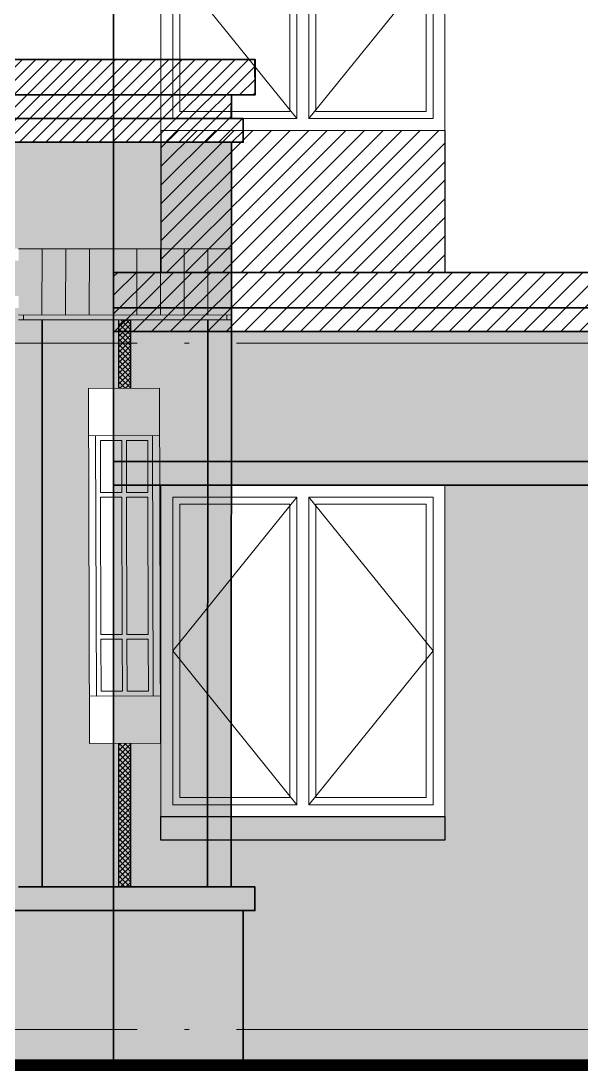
# Model space of a CAD drawing. Extents: x -518115 to 1124316, y -209821 to 1628073.
# Drawn here: x 842326 to 844695, y 37365 to 41803 of the extents above; entities that cross this region are included whole.
import ezdxf

# ---------------------------------------------------------------- set-up
doc = ezdxf.new("R2010")
doc.units = 0
doc.header["$LTSCALE"] = 1000
doc.header["$MEASUREMENT"] = 0
doc.linetypes.add('DOTE', pattern=[2.42, 2, -0.2, 0.02, -0.2])
for name, color, linetype in [('3-剖面填充（细）', 250, 'Continuous'), ('5-平立面看线1', 45, 'Continuous'), ('看线', 251, 'Continuous'), ('立面', 73, 'Continuous')]:
    doc.layers.add(name, color=color, linetype=linetype)
for name, color, linetype, lineweight in [('DOTE', 19, 'DOTE', 9), ('WINDOW', 144, 'Continuous', 15), ('立面-中轮廓线', 213, 'Continuous', 35), ('立面-普通轮廓', 7, 'Continuous', 18), ('立面-窗开启线', 250, 'Continuous', 13)]:
    doc.layers.add(name, color=color, linetype=linetype, lineweight=lineweight)

# ---------------------------------------------------------------- blocks, each defined once
blk = doc.blocks.new('VXVXVDXVXD')
blk.add_wipeout([(105081.2, 218659.5), (104781.2, 218659.4), (104781.7, 217159.4), (105081.7, 217159.5)])
at = {"layer": 'WINDOW', "color": 4}
for p, q in [((105081.3, 218459.5), (104781.3, 218459.4)), ((104921.3, 218439.5), (104921.4, 218219.5)), ((104941.3, 218439.5), (104941.4, 218219.5)), ((104921.4, 218219.5), (104831.4, 218219.5)), ((105031.4, 218219.5), (104941.4, 218219.5)), ((104921.4, 218199.5), (104831.4, 218199.5)), ((104921.4, 218199.5), (104921.6, 217619.5)), ((104941.4, 218199.5), (104941.6, 217619.5)), ((105031.4, 218199.5), (104941.4, 218199.5)), ((104921.6, 217599.5), (104831.6, 217599.5)), ((104921.6, 217379.5), (104921.6, 217599.5)), ((104941.6, 217379.5), (104941.6, 217599.5)), ((105031.6, 217599.5), (104941.6, 217599.5)), ((105081.7, 217359.5), (104781.7, 217359.4))]:
    blk.add_line(p, q, dxfattribs=at)
for points in [[(105081.2, 218659.5), (104781.2, 218659.4), (104781.7, 217159.4), (105081.7, 217159.5)], [(105051.3, 218459.5), (104811.3, 218459.5), (104811.7, 217359.5), (105051.7, 217359.5)]]:
    blk.add_lwpolyline(points, close=True, dxfattribs=at)
for points in [[(104921.3, 218439.5), (104831.3, 218439.5), (104831.4, 218219.5)], [(105031.4, 218219.5), (105031.3, 218439.5), (104941.3, 218439.5)], [(104831.4, 218199.5), (104831.6, 217619.5), (104921.6, 217619.5)], [(104941.6, 217619.5), (105031.6, 217619.5), (105031.4, 218199.5)], [(104921.6, 217379.5), (104831.6, 217379.5), (104831.6, 217599.5)], [(105031.6, 217599.5), (105031.6, 217379.5), (104941.6, 217379.5)]]:
    blk.add_lwpolyline(points, dxfattribs=at)
blk = doc.blocks.new('FGFGF')
at = {"layer": '3-剖面填充（细）'}
h = blk.add_hatch(dxfattribs=at)
h.set_pattern_fill('ANSI31', color=256, scale=25)
h.set_pattern_definition([(45, (-554134.312, -735132.743), (-28.0633004, 28.0633004), [])])
h.paths.add_polyline_path([(229182, 20609.5), (229182, 20959.9), (232780.8, 20959.9), (232780.8, 20809.9), (232680.5, 20809.9), (232680.7, 20709.8), (232730.5, 20709.9), (232730.9, 20609.7)])
at = {"layer": '3-剖面填充（细）', "true_color": 0x636466}
h = blk.add_hatch(dxfattribs=at)
h.set_pattern_fill('CROSS', color=251, scale=30)
h.set_pattern_definition([(0, (204147.57, -129128.1), (47.625, 47.625), [23.8125, -71.4375]), (90, (204159.474, -129140.006), (-47.625, 47.625), [23.8125, -71.4375])])
h.paths.add_polyline_path([(229182, 20159.3), (229181.9, 20609.3), (232680.6, 20609.9), (232680.7, 17462.7), (232780.6, 17462.7), (232780.7, 17362.7), (232730.4, 17362.7), (232730.5, 16862.7), (232730.5, 16862.7), (232730.5, 16710.1), (231681.8, 16710.1), (231682.2, 19909.7), (231782.3, 19909.7), (231782.3, 19959.7), (231732.4, 19959.7), (231732.4, 20109.7), (231782.4, 20109.7), (231782.4, 20159.7), (231682.3, 20159.7), (231682.3, 20159.7)])
at = {"layer": '3-剖面填充（细）'}
h = blk.add_hatch(dxfattribs=at)
h.set_pattern_fill('ANSI37', color=256, scale=10)
h.set_pattern_definition([(45, (204146.888, -129128.1), (-11.2253202, 11.2253202), []), (135, (204146.888, -129128.1), (-11.2253202, -11.2253202), [])])
h.paths.add_polyline_path([(232256.2, 17462.7), (232206.2, 17462.8), (232206.2, 19857.8), (232256.2, 19857.8)])
at = {"layer": '立面'}
for p, q in [((232206.2, 17462.8), (232206.2, 19857.8)), ((232256.2, 17462.7), (232256.2, 19857.8))]:
    blk.add_line(p, q, dxfattribs=at)
at = {"layer": '立面-中轮廓线', "color": 2}
for p, q in [((232680.5, 20959.9), (229182, 20959.3)), ((232680.5, 20809.9), (229182, 20809.3)), ((232680.5, 20709.9), (229182, 20709.3)), ((232680.5, 20609.9), (229182, 20609.3)), ((232681, 20609.9), (232680.6, 17462.7)), ((231882.3, 19859.9), (231881.9, 17462.8)), ((232580.9, 19859.7), (232580.6, 17462.7)), ((231781.9, 17462.8), (232680.6, 17462.7)), ((231731.8, 17362.8), (232730.4, 17362.9))]:
    blk.add_line(p, q, dxfattribs=at)
for points in [[(232681.1, 20959.9), (232780.8, 20959.9), (232780.8, 20809.9), (232681.1, 20809.9), (232681.1, 20709.9), (232730.8, 20709.9), (232730.8, 20609.9), (232681.1, 20609.9)], [(232680.3, 16710.1), (232730.4, 16710.1), (232730.5, 16861.4), (232730.4, 16862.7), (232730.5, 17362.7), (232780.7, 17362.7), (232780.7, 17462.7), (232680.6, 17462.7)]]:
    blk.add_lwpolyline(points, dxfattribs=at)
at = {"layer": '立面-普通轮廓', "color": 252, "true_color": 0x939598}
for p, q in [((231782.3, 20159.8), (232681.1, 20159.7)), ((231880.9, 19879.9), (231881, 20159.9)), ((231980.9, 19879.8), (231981, 20159.8)), ((232080.9, 19879.8), (232081, 20159.8)), ((232180.9, 19879.8), (232181, 20159.8)), ((232280.9, 19879.8), (232281, 20159.8)), ((232380.9, 19879.8), (232381, 20159.8)), ((232480.9, 19879.8), (232481, 20159.8)), ((232580.9, 19879.7), (232581, 20159.7)), ((232681.1, 20159.7), (232680.9, 20159.7)), ((232681, 19879.7), (232681.1, 20159.7)), ((231782.3, 19879.8), (232681.1, 19879.7)), ((231782.3, 19859.9), (232681.1, 19859.7)), ((231802.3, 19879.9), (231802.3, 19859.9)), ((232661.1, 19879.7), (232661.1, 19859.7))]:
    blk.add_line(p, q, dxfattribs=at)
at = {"layer": '立面-普通轮廓', "color": 2}
for points in [[(229182, 20959.3), (232780.8, 20959.9), (232780.8, 20809.9), (232681.1, 20809.8), (232680.5, 20709.9), (232730.8, 20709.9), (232730.8, 20609.9), (229182, 20609.3)], [(229182, 20609.3), (232681.1, 20609.9), (232680.9, 17462.7), (232780.7, 17462.7), (232780.7, 17362.7), (232730.4, 17362.7), (232730.5, 16862.7), (232730.5, 16862.7), (232730.5, 16710.1), (231681.8, 16710.1), (231682.2, 19909.7)]]:
    blk.add_lwpolyline(points, dxfattribs=at)
at = {"rotation": 0.1386872893927463}
blk.add_blockref('VXVXVDXVXD', (127825.3, -199343.4), dxfattribs=at)
blk = doc.blocks.new('GDGDGRDSQ')
blk.add_wipeout([(225583.3, 27775.8), (225583.3, 27625.8), (225683, 27625.8), (225683, 27525.8), (225633.3, 27525.8), (225633.3, 27425.8), (225683, 27425.8), (225683.5, 24278.6), (225583.4, 24278.6), (225583.4, 24178.6), (225633.4, 24178.6), (225633.6, 23526.1), (232730.4, 23526.1), (232730.4, 24178.6), (232780.7, 24178.6), (232780.7, 24278.6), (232680.9, 24278.6), (232681, 27425.8), (232730.8, 27425.8), (232730.8, 27526), (232680.5, 27526.3), (232681.1, 27625.8), (232780.8, 27625.8), (232780.7, 27775.8)])
blk.add_lwpolyline([(225583.3, 27775.8), (225583.3, 27625.8), (225683, 27625.8), (225683, 27525.8), (225633.3, 27525.8), (225633.3, 27425.8), (225683, 27425.8), (225683.5, 24278.6), (225583.4, 24278.6), (225583.4, 24178.6), (225633.4, 24178.6), (225633.6, 23526.1), (232730.4, 23526.1), (232730.4, 24178.6), (232780.7, 24178.6), (232780.7, 24278.6), (232680.9, 24278.6), (232681, 27425.8), (232730.8, 27425.8), (232730.8, 27526), (232680.5, 27526.3), (232681.1, 27625.8), (232780.8, 27625.8), (232780.7, 27775.8)], close=True)
blk = doc.blocks.new('VDVDX')
blk.add_blockref('GDGDGRDSQ', (0, 0))
blk.add_blockref('FGFGF', (0, 6815.953517))
blk = doc.blocks.new('A$C1B273453')
at = {"layer": 'WINDOW'}
for points in [[(50, 1350), (575, 1350), (575, 50), (50, 50)], [(1150, 1350), (625, 1350), (625, 50), (1150, 50)]]:
    blk.add_lwpolyline(points, close=True, dxfattribs=at)
at = {"layer": 'WINDOW', "color": 250}
for points in [[(80, 1320), (545, 1320), (545, 80), (80, 80)], [(1120, 1320), (655, 1320), (655, 80), (1120, 80)]]:
    blk.add_lwpolyline(points, close=True, dxfattribs=at)
at = {"layer": '立面-普通轮廓'}
blk.add_lwpolyline([(1200, 1400), (0, 1400), (0, 0), (1200, 0)], close=True, dxfattribs=at)
at = {"layer": '立面-窗开启线', "color": 251, "ltscale": 0.5, "true_color": 0x636466}
for points in [[(575, 1350), (50, 700), (575, 50)], [(625, 1350), (1150, 700), (625, 50)]]:
    blk.add_lwpolyline(points, dxfattribs=at)

msp = doc.modelspace()

# ---------------------------------------------------------------- linework, layer by layer
at = {"layer": '3-剖面填充（细）'}
msp.add_line((844116.6, 41340.3), (844116.6, 40740.3), dxfattribs=at)

# ---------------------------------------------------------------- block references
msp.add_blockref('VDVDX', (610533.5, 13864.3))

# ---------------------------------------------------------------- next in the draw order: hatches: boundary and pattern name
h = msp.add_hatch(dxfattribs=at)
h.set_pattern_fill('ANSI31', color=256, scale=35)
h.set_pattern_definition([(45, (322130.58, 7187.28), (-39.2886205, 39.2886205), [])])
h.paths.add_polyline_path([(842916.4, 40740.3), (844116.8, 40740.3), (844117.4, 41340.3), (842917, 41340.3)])
h = msp.add_hatch(dxfattribs=at)
h.set_pattern_fill('ANSI31', color=256, scale=35)
h.set_pattern_definition([(45, (391600, -3835.72), (-39.2886205, 39.2886205), [])])
h.paths.add_polyline_path([(863116.6, 40490.3), (863116.6, 40740.3), (842716.6, 40740.3), (842716.6, 40490.3)])
h = msp.add_hatch(dxfattribs=at)
h.set_pattern_fill('混凝土', color=251, scale=40)
h.set_pattern_definition([(50, (351071.16, 36090.78), (286.90407, -25.10085), [30, -330]), (355, (351071.16, 36090.78), (-55.50053, 300.87685), [24, -264]), (100.4514, (351095.07, 36088.7), (231.40375, 275.77582), [25.49608, -280.45684]), (46.1842, (351071.16, 36170.78), (426.89642, -66.2076), [45, -495]), (96.6356, (351106.73, 36165.26), (373.86508, 389.64715), [38.2441, -420.6852]), (351.1842, (351071.16, 36170.8), (373.86478, 389.64744), [36, -396]), (21, (351111.16, 36150.78), (238.76282, -161.04756), [30, -330]), (326, (351111.16, 36150.78), (97.32613, 290.06002), [24, -264]), (71.4514, (351131.05, 36137.36), (336.08905, 129.0122), [25.49608, -280.45684]), (37.5, (351071.16, 36090.78), (4.863942, 133.157542), [0, -260.8, 0, -268, 0, -265]), (7.5, (351071.16, 36090.78), (105.227815, 157.764685), [0, -152.8, 0, -254.8, 0, -101]), (327.5, (350981.96, 36090.78), (213.528974, -9.021949), [0, -100, 0, -312, 0, -414]), (317.5, (350941.96, 36090.78), (233.27447, 40.04199), [0, -130, 0, -207.2, 0, -294])])
h.paths.add_polyline_path([(861716.6, 39840.3), (862916.6, 39840.3), (862916.6, 38440.3), (861716.6, 38440.3)], flags=16)
h.paths.add_polyline_path([(859916.6, 38340.3), (861016.6, 38340.3), (861016.6, 37840.3), (859916.6, 37840.3)], flags=16)
h.paths.add_polyline_path([(860016.6, 39840.3), (860916.6, 39840.3), (860916.6, 38440.3), (860016.6, 38440.3)], flags=16)
h.paths.add_polyline_path([(857716.6, 38340.3), (859316.6, 38340.3), (859316.6, 37840.3), (857716.6, 37840.3)], flags=16)
h.paths.add_polyline_path([(858066.6, 39840.3), (858966.6, 39840.3), (858966.6, 38440.3), (858066.6, 38440.3)], flags=16)
h.paths.add_polyline_path([(855216.6, 38340.3), (857116.6, 38340.3), (857116.6, 37840.3), (855216.6, 37840.3)], flags=16)
h.paths.add_polyline_path([(855416.6, 39840.3), (856916.6, 39840.3), (856916.6, 38440.3), (855416.6, 38440.3)], flags=16)
h.paths.add_polyline_path([(853416.7, 39840.3), (854316.7, 39840.3), (854316.7, 38440.3), (853416.7, 38440.3)], flags=16)
h.paths.add_polyline_path([(869116.6, 39840.3), (867916.6, 39840.3), (867916.6, 38440.3), (869116.6, 38440.3)], flags=16)
h.paths.add_polyline_path([(870916.6, 38340.3), (869816.6, 38340.3), (869816.6, 37840.3), (870916.6, 37840.3)], flags=16)
h.paths.add_polyline_path([(870816.6, 39840.3), (869916.6, 39840.3), (869916.6, 38440.3), (870816.6, 38440.3)], flags=16)
h.paths.add_polyline_path([(873116.6, 38340.3), (871516.6, 38340.3), (871516.6, 37840.3), (873116.6, 37840.3)], flags=16)
h.paths.add_polyline_path([(872766.6, 39840.3), (871866.6, 39840.3), (871866.6, 38440.3), (872766.6, 38440.3)], flags=16)
h.paths.add_polyline_path([(875616.6, 38340.3), (873716.6, 38340.3), (873716.6, 37840.3), (875616.6, 37840.3)], flags=16)
h.paths.add_polyline_path([(875416.6, 39840.3), (873916.6, 39840.3), (873916.6, 38440.3), (875416.6, 38440.3)], flags=16)
h.paths.add_polyline_path([(877416.5, 39840.3), (876516.5, 39840.3), (876516.5, 38440.3), (877416.5, 38440.3)], flags=16)
h.paths.add_polyline_path([(878016.6, 40490.3), (878016.6, 39940.3), (878166.6, 39940.3), (878166.6, 39840.3), (878016.6, 39840.3), (878016.6, 38140.3), (878166.6, 38140.3), (878166.6, 38040.3), (878016.6, 38040.3), (878016.6, 37390.3), (867716.6, 37390.3), (867716.6, 40490.3)])
h.paths.add_polyline_path([(844116.6, 39840.3), (842916.6, 39840.3), (842916.6, 38440.3), (844116.6, 38440.3)], flags=16)
h.paths.add_polyline_path([(845916.6, 38340.3), (844816.6, 38340.3), (844816.6, 37840.3), (845916.6, 37840.3)], flags=16)
h.paths.add_polyline_path([(845816.6, 39840.3), (844916.6, 39840.3), (844916.6, 38440.3), (845816.6, 38440.3)], flags=16)
h.paths.add_polyline_path([(848116.6, 38340.3), (846516.6, 38340.3), (846516.6, 37840.3), (848116.6, 37840.3)], flags=16)
h.paths.add_polyline_path([(847766.6, 39840.3), (846866.6, 39840.3), (846866.6, 38440.3), (847766.6, 38440.3)], flags=16)
h.paths.add_polyline_path([(850616.6, 38340.3), (848716.6, 38340.3), (848716.6, 37840.3), (850616.6, 37840.3)], flags=16)
h.paths.add_polyline_path([(850416.6, 39840.3), (848916.6, 39840.3), (848916.6, 38440.3), (850416.6, 38440.3)], flags=16)
h.paths.add_polyline_path([(852416.5, 39840.3), (851516.5, 39840.3), (851516.5, 38440.3), (852416.5, 38440.3)], flags=16)
h.paths.add_polyline_path([(836716.6, 39840.3), (837916.6, 39840.3), (837916.6, 38440.3), (836716.6, 38440.3)], flags=16)
h.paths.add_polyline_path([(834916.6, 38340.3), (836016.6, 38340.3), (836016.6, 37840.3), (834916.6, 37840.3)], flags=16)
h.paths.add_polyline_path([(835016.6, 39840.3), (835916.6, 39840.3), (835916.6, 38440.3), (835016.6, 38440.3)], flags=16)
h.paths.add_polyline_path([(832716.6, 38340.3), (834316.6, 38340.3), (834316.6, 37840.3), (832716.6, 37840.3)], flags=16)
h.paths.add_polyline_path([(833066.6, 39840.3), (833966.6, 39840.3), (833966.6, 38440.3), (833066.6, 38440.3)], flags=16)
h.paths.add_polyline_path([(830216.6, 38340.3), (832116.6, 38340.3), (832116.6, 37840.3), (830216.6, 37840.3)], flags=16)
h.paths.add_polyline_path([(830416.6, 39840.3), (831916.6, 39840.3), (831916.6, 38440.3), (830416.6, 38440.3)], flags=16)
h.paths.add_polyline_path([(828416.7, 39840.3), (829316.7, 39840.3), (829316.7, 38440.3), (828416.7, 38440.3)], flags=16)
h.paths.add_polyline_path([(842716.6, 40490.3), (863116.6, 40490.3), (863116.6, 37390.3), (842716.6, 37390.3)])
h.paths.add_polyline_path([(827816.6, 40490.3), (827816.6, 39940.3), (827666.6, 39940.3), (827666.6, 39840.3), (827816.6, 39840.3), (827816.6, 38140.3), (827666.6, 38140.3), (827666.6, 38040.3), (827816.6, 38040.3), (827816.6, 37390.3), (838116.6, 37390.3), (838116.6, 40490.3)])

# ---------------------------------------------------------------- next in the draw order: linework, layer by layer
msp.add_line((842916.6, 41340.3), (842916.6, 40740.3), dxfattribs=at)
at = {"layer": '5-平立面看线1', "color": 1, "ltscale": 0.8, "const_width": 50}
msp.add_lwpolyline([(826716.6, 37389.8), (879116.6, 37389.8)], dxfattribs=at)
at = {"layer": 'DOTE', "linetype": 'DOTE'}
for p, q in [((879116.6, 40440.3), (826716.6, 40440.3)), ((879116.6, 37540.3), (826716.6, 37540.3))]:
    msp.add_line(p, q, dxfattribs=at)
at = {"layer": '看线', "color": 30}
msp.add_lwpolyline([(842916.6, 38440.3), (844116.6, 38440.3), (844116.6, 38340.3), (842916.6, 38340.3)], close=True, dxfattribs=at)
at = {"layer": '立面-中轮廓线'}
for p, q in [((842716.6, 43340.3), (842716.6, 40440.3)), ((842716.6, 40440.3), (842716.6, 37390.3))]:
    msp.add_line(p, q, dxfattribs=at)
at = {"layer": '立面-中轮廓线', "color": 2}
for p, q in [((842716.6, 40740.3), (863116.6, 40740.3)), ((842716.6, 40590.3), (863116.6, 40590.3)), ((842716.6, 40490.3), (863116.6, 40490.3)), ((842716.6, 39940.3), (863116.6, 39940.3)), ((842716.6, 39840.3), (863116.6, 39840.3))]:
    msp.add_line(p, q, dxfattribs=at)

# ---------------------------------------------------------------- next in the draw order: block references
for p in [(842916.6, 41340.3), (842916.6, 38440.3)]:
    msp.add_blockref('A$C1B273453', p)

doc.saveas('drawing.dxf')
